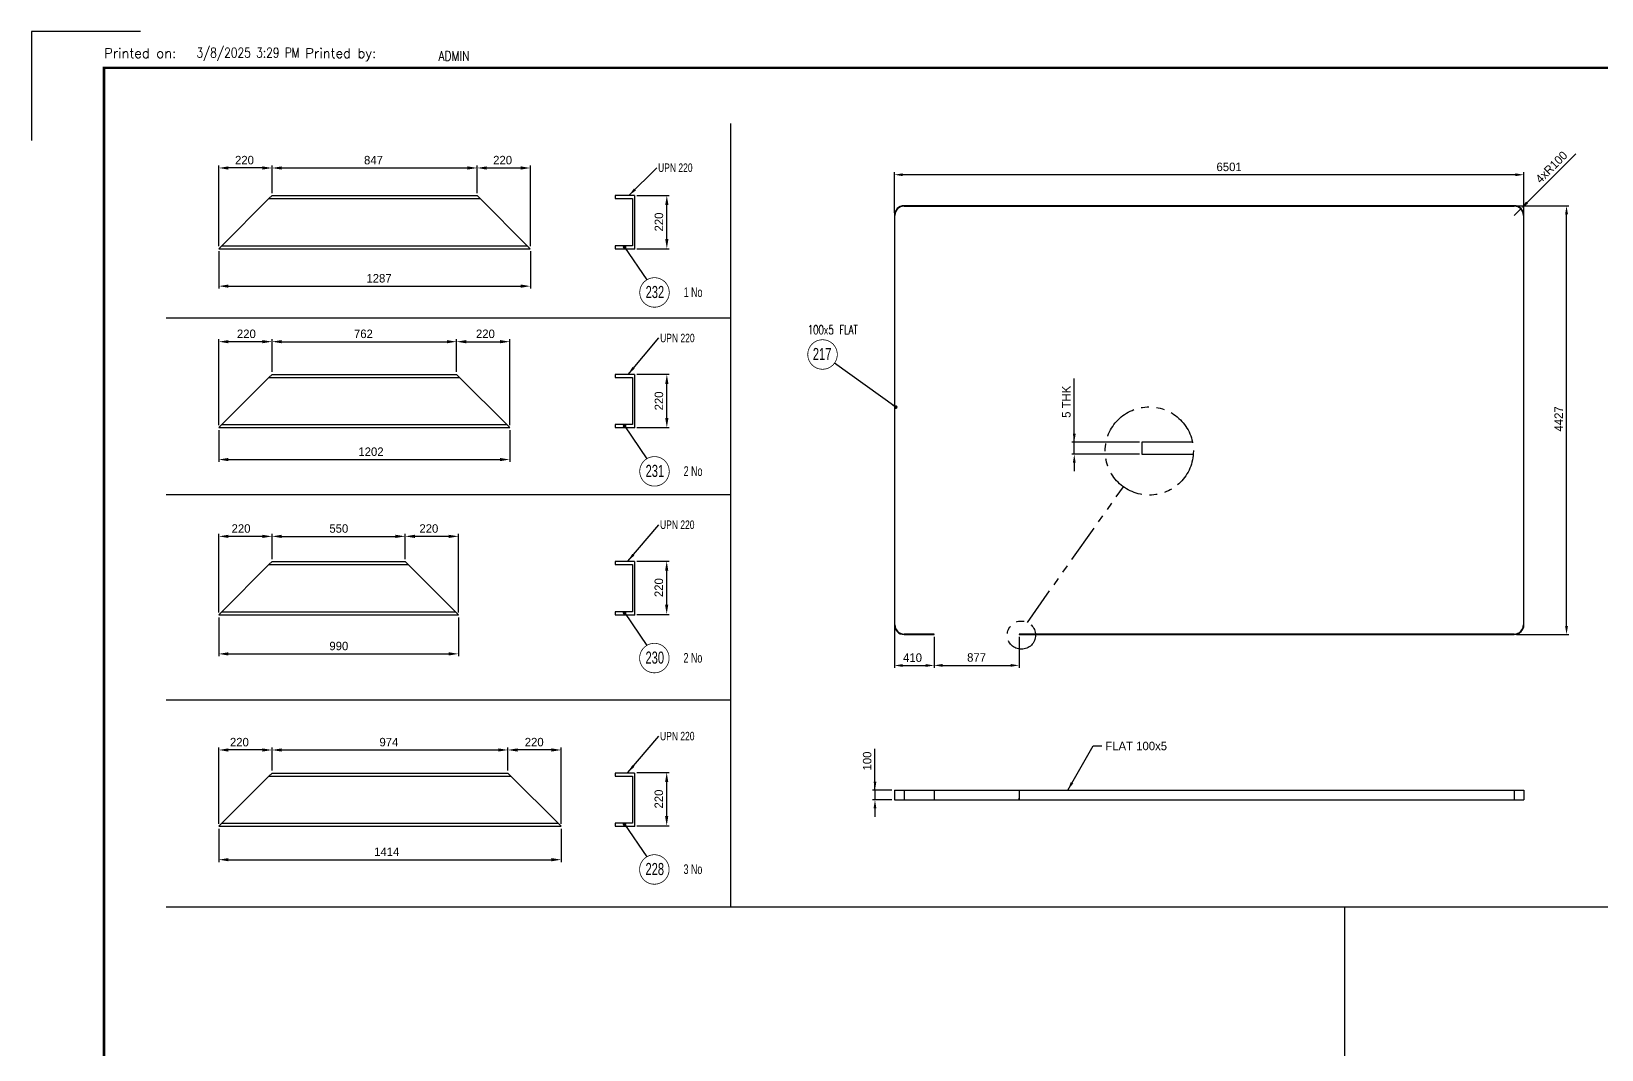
# Model space of a CAD drawing. Header units: millimetres. Extents: x 0 to 16187, y -20471 to 6290.
# Drawn here: x 14129 to 14777, y 3018 to 3438 of the extents above; entities that cross this region are included whole.
import ezdxf
from ezdxf.enums import TextEntityAlignment as Align

# ---------------------------------------------------------------- set-up
doc = ezdxf.new("R2010")
doc.units = ezdxf.units.MM
doc.header["$PDSIZE"] = -1
doc.linetypes.add('PHANTOM2', pattern=[31.75, 15.875, -3.175, 3.175, -3.175, 3.175, -3.175])
doc.layers.add('BORDER1', color=3, linetype='Continuous')
doc.layers.add('BORDER2', color=7, linetype='Continuous')
doc.styles.add('MtXpl_txt_shx', font='txt.shx', dxfattribs={"height": 0.2})
doc.styles.add('ROMANC', font='ROMANC', dxfattribs={"height": 5})
doc.styles.add('ROMANS', font='ROMANS.shx', dxfattribs={"width": 0.8})
doc.styles.add('ROMANT', font='ROMANT', dxfattribs={"height": 4})
doc.styles.add('SLDTEXTSTYLE0', font='TXT', dxfattribs={"width": 0.75})
doc.styles.add('SLDTEXTSTYLE2', font='TXT', dxfattribs={"width": 0.686449})
doc.dimstyles.new('AM_ISO', dxfattribs={"dimtxt": 3.5, "dimasz": 3.5, "dimexe": 1, "dimexo": 1, "dimgap": 1.5, "dimtad": 1, "dimdsep": 46, "dimtxsty": 'Standard', "dimcen": 0, "dimclrd": 1, "dimclre": 1, "dimclrt": 1, "dimadec": 0, "dimazin": 2, "dimtp": 0.1, "dimtm": 0.1, "dimtfac": 0.71, "dimtdec": 3, "dimtmove": 0, "dimatfit": 3, "dimfxl": 1, "dimlwd": -1, "dimlwe": -1, "dimarcsym": 1})
doc.dimstyles.new('AM_ISO$7', dxfattribs={"dimtxt": 3.5, "dimasz": 3.5, "dimexe": 1, "dimexo": 1, "dimgap": 1.5, "dimtad": 1, "dimtoh": 1, "dimdsep": 46, "dimtxsty": 'Standard', "dimcen": 0, "dimclrd": 1, "dimclre": 1, "dimclrt": 1, "dimadec": 0, "dimazin": 2, "dimtp": 0.1, "dimtm": 0.1, "dimtfac": 0.71, "dimtdec": 3, "dimtmove": 0, "dimatfit": 3, "dimfxl": 1, "dimlwd": -1, "dimlwe": -1, "dimarcsym": 1})

# ---------------------------------------------------------------- blocks, each defined once
blk = doc.blocks.new('*D3579')
at = {"color": 1, "linetype": 'ByBlock'}
for p, q in [((14206.18, 3347.39), (14206.18, 3331.93)), ((14334.88, 3347.39), (14334.88, 3331.93)), ((14210.18, 3332.93), (14330.88, 3332.93))]:
    blk.add_line(p, q, dxfattribs=at)
at = {"color": 1}
for points in [[(14210.18, 3333.6), (14210.18, 3332.26), (14206.18, 3332.93)], [(14330.88, 3332.26), (14330.88, 3333.6), (14334.88, 3332.93)]]:
    blk.add_solid(points, dxfattribs=at)
at = {"layer": 'Defpoints', "color": 0}
for p in [(14206.18, 3348.39), (14334.88, 3348.39), (14334.88, 3332.93)]:
    blk.add_point(p, dxfattribs=at)
at = {"color": 1, "insert": (14272.38, 3337.93), "char_height": 3.5, "attachment_point": 2}
blk.add_mtext('1287', dxfattribs=at)
blk = doc.blocks.new('*D3580')
at = {"color": 1, "linetype": 'ByBlock'}
for p, q in [((14228.18, 3377.73), (14228.18, 3382.73)), ((14232.18, 3381.73), (14308.88, 3381.73)), ((14312.88, 3377.73), (14312.88, 3382.73))]:
    blk.add_line(p, q, dxfattribs=at)
at = {"color": 1}
for points in [[(14232.18, 3382.4), (14232.18, 3381.06), (14228.18, 3381.73)], [(14308.88, 3381.06), (14308.88, 3382.4), (14312.88, 3381.73)]]:
    blk.add_solid(points, dxfattribs=at)
at = {"layer": 'Defpoints', "color": 0}
for p in [(14312.88, 3381.73), (14228.18, 3376.73), (14312.88, 3376.73)]:
    blk.add_point(p, dxfattribs=at)
at = {"color": 1, "insert": (14270.09, 3386.73), "char_height": 3.5, "attachment_point": 2}
blk.add_mtext('847', dxfattribs=at)
blk = doc.blocks.new('*D3581')
at = {"color": 1, "linetype": 'ByBlock'}
for p, q in [((14206.18, 3349.39), (14206.18, 3382.73)), ((14224.18, 3381.73), (14210.18, 3381.73)), ((14228.18, 3371.39), (14228.18, 3382.73))]:
    blk.add_line(p, q, dxfattribs=at)
at = {"color": 1}
for points in [[(14210.18, 3382.4), (14210.18, 3381.06), (14206.18, 3381.73)], [(14224.18, 3381.06), (14224.18, 3382.4), (14228.18, 3381.73)]]:
    blk.add_solid(points, dxfattribs=at)
at = {"layer": 'Defpoints', "color": 0}
for p in [(14206.18, 3381.73), (14228.18, 3370.39), (14206.18, 3348.39)]:
    blk.add_point(p, dxfattribs=at)
at = {"color": 1, "insert": (14216.81, 3386.73), "char_height": 3.5, "attachment_point": 2}
blk.add_mtext('220', dxfattribs=at)
blk = doc.blocks.new('*D3582')
at = {"color": 1, "linetype": 'ByBlock'}
for p, q in [((14312.88, 3371.39), (14312.88, 3382.73)), ((14316.88, 3381.73), (14330.88, 3381.73)), ((14334.88, 3349.39), (14334.88, 3382.73))]:
    blk.add_line(p, q, dxfattribs=at)
at = {"color": 1}
for points in [[(14316.88, 3382.4), (14316.88, 3381.06), (14312.88, 3381.73)], [(14330.88, 3381.06), (14330.88, 3382.4), (14334.88, 3381.73)]]:
    blk.add_solid(points, dxfattribs=at)
at = {"layer": 'Defpoints', "color": 0}
for p in [(14334.88, 3381.73), (14312.88, 3370.39), (14334.88, 3348.39)]:
    blk.add_point(p, dxfattribs=at)
at = {"color": 1, "insert": (14323.42, 3386.73), "char_height": 3.5, "attachment_point": 2}
blk.add_mtext('220', dxfattribs=at)
blk = doc.blocks.new('SW_NOTE_0')
at = {"color": 0, "linetype": 'Continuous', "lineweight": 0, "insert": (0.53, 1.76), "char_height": 3.5, "attachment_point": 1, "style": 'SLDTEXTSTYLE0'}
blk.add_mtext('UPN 220', dxfattribs=at)
blk = doc.blocks.new('*D3583')
at = {"color": 1, "linetype": 'ByBlock'}
for p, q in [((14378.92, 3370.39), (14392.25, 3370.39)), ((14391.25, 3352.39), (14391.25, 3366.39)), ((14378.92, 3348.39), (14392.25, 3348.39))]:
    blk.add_line(p, q, dxfattribs=at)
at = {"color": 1}
for points in [[(14391.92, 3366.39), (14390.58, 3366.39), (14391.25, 3370.39)], [(14390.58, 3352.39), (14391.92, 3352.39), (14391.25, 3348.39)]]:
    blk.add_solid(points, dxfattribs=at)
at = {"layer": 'Defpoints', "color": 0}
for p in [(14377.92, 3370.39), (14391.25, 3370.39), (14377.92, 3348.39)]:
    blk.add_point(p, dxfattribs=at)
at = {"color": 1, "insert": (14388, 3359.41), "char_height": 3.5, "attachment_point": 5, "rotation": 90}
blk.add_mtext('220', dxfattribs=at)
blk = doc.blocks.new('*D3584')
at = {"color": 1, "linetype": 'ByBlock'}
for p, q in [((14206.18, 3273.51), (14206.18, 3260.31)), ((14326.39, 3273.51), (14326.39, 3260.31)), ((14210.18, 3261.31), (14322.39, 3261.31))]:
    blk.add_line(p, q, dxfattribs=at)
at = {"color": 1}
for points in [[(14210.18, 3261.98), (14210.18, 3260.65), (14206.18, 3261.31)], [(14322.39, 3260.65), (14322.39, 3261.98), (14326.39, 3261.31)]]:
    blk.add_solid(points, dxfattribs=at)
at = {"layer": 'Defpoints', "color": 0}
for p in [(14206.18, 3274.51), (14326.39, 3274.51), (14326.39, 3261.31)]:
    blk.add_point(p, dxfattribs=at)
at = {"color": 1, "insert": (14269.06, 3266.31), "char_height": 3.5, "attachment_point": 2}
blk.add_mtext('1202', dxfattribs=at)
blk = doc.blocks.new('*D3585')
at = {"color": 1, "linetype": 'ByBlock'}
for p, q in [((14228.18, 3297.51), (14228.18, 3310.99)), ((14232.18, 3309.99), (14300.39, 3309.99)), ((14304.39, 3297.51), (14304.39, 3310.99))]:
    blk.add_line(p, q, dxfattribs=at)
at = {"color": 1}
for points in [[(14232.18, 3310.66), (14232.18, 3309.33), (14228.18, 3309.99)], [(14300.39, 3309.33), (14300.39, 3310.66), (14304.39, 3309.99)]]:
    blk.add_solid(points, dxfattribs=at)
at = {"layer": 'Defpoints', "color": 0}
for p in [(14304.39, 3309.99), (14228.18, 3296.51), (14304.39, 3296.51)]:
    blk.add_point(p, dxfattribs=at)
at = {"color": 1, "insert": (14265.93, 3314.99), "char_height": 3.5, "attachment_point": 2}
blk.add_mtext('762', dxfattribs=at)
blk = doc.blocks.new('*D3586')
at = {"color": 1, "linetype": 'ByBlock'}
for p, q in [((14304.39, 3297.51), (14304.39, 3310.99)), ((14308.39, 3309.99), (14322.39, 3309.99)), ((14326.39, 3275.51), (14326.39, 3310.99))]:
    blk.add_line(p, q, dxfattribs=at)
at = {"color": 1}
for points in [[(14308.39, 3310.66), (14308.39, 3309.33), (14304.39, 3309.99)], [(14322.39, 3309.33), (14322.39, 3310.66), (14326.39, 3309.99)]]:
    blk.add_solid(points, dxfattribs=at)
at = {"layer": 'Defpoints', "color": 0}
for p in [(14326.39, 3309.99), (14304.39, 3296.51), (14326.39, 3274.51)]:
    blk.add_point(p, dxfattribs=at)
at = {"color": 1, "insert": (14316.32, 3314.99), "char_height": 3.5, "attachment_point": 2}
blk.add_mtext('220', dxfattribs=at)
blk = doc.blocks.new('*D3587')
at = {"color": 1, "linetype": 'ByBlock'}
for p, q in [((14206.18, 3275.51), (14206.18, 3310.99)), ((14224.18, 3309.99), (14210.18, 3309.99)), ((14228.18, 3297.51), (14228.18, 3310.99))]:
    blk.add_line(p, q, dxfattribs=at)
at = {"color": 1}
for points in [[(14210.18, 3310.66), (14210.18, 3309.33), (14206.18, 3309.99)], [(14224.18, 3309.33), (14224.18, 3310.66), (14228.18, 3309.99)]]:
    blk.add_solid(points, dxfattribs=at)
at = {"layer": 'Defpoints', "color": 0}
for p in [(14206.18, 3309.99), (14228.18, 3296.51), (14206.18, 3274.51)]:
    blk.add_point(p, dxfattribs=at)
at = {"color": 1, "insert": (14217.59, 3314.99), "char_height": 3.5, "attachment_point": 2}
blk.add_mtext('220', dxfattribs=at)
blk = doc.blocks.new('*D3588')
at = {"color": 1, "linetype": 'ByBlock'}
for p, q in [((14378.92, 3296.51), (14392.25, 3296.51)), ((14391.25, 3278.51), (14391.25, 3292.51)), ((14378.92, 3274.51), (14392.25, 3274.51))]:
    blk.add_line(p, q, dxfattribs=at)
at = {"color": 1}
for points in [[(14391.92, 3292.51), (14390.58, 3292.51), (14391.25, 3296.51)], [(14390.58, 3278.51), (14391.92, 3278.51), (14391.25, 3274.51)]]:
    blk.add_solid(points, dxfattribs=at)
at = {"layer": 'Defpoints', "color": 0}
for p in [(14377.92, 3296.51), (14391.25, 3296.51), (14377.92, 3274.51)]:
    blk.add_point(p, dxfattribs=at)
at = {"color": 1, "insert": (14388, 3285.53), "char_height": 3.5, "attachment_point": 5, "rotation": 90}
blk.add_mtext('220', dxfattribs=at)
blk = doc.blocks.new('*D3589')
at = {"color": 1, "linetype": 'ByBlock'}
for p, q in [((14206.18, 3196.15), (14206.18, 3180.06)), ((14305.18, 3196.15), (14305.18, 3180.06)), ((14210.18, 3181.06), (14301.18, 3181.06))]:
    blk.add_line(p, q, dxfattribs=at)
at = {"color": 1}
for points in [[(14210.18, 3181.73), (14210.18, 3180.39), (14206.18, 3181.06)], [(14301.18, 3180.39), (14301.18, 3181.73), (14305.18, 3181.06)]]:
    blk.add_solid(points, dxfattribs=at)
at = {"layer": 'Defpoints', "color": 0}
for p in [(14206.18, 3197.15), (14305.18, 3197.15), (14305.18, 3181.06)]:
    blk.add_point(p, dxfattribs=at)
at = {"color": 1, "insert": (14255.78, 3186.06), "char_height": 3.5, "attachment_point": 2}
blk.add_mtext('990', dxfattribs=at)
blk = doc.blocks.new('*D3590')
at = {"color": 1, "linetype": 'ByBlock'}
for p, q in [((14228.18, 3220.15), (14228.18, 3230.59)), ((14283.18, 3220.15), (14283.18, 3230.59)), ((14232.18, 3229.59), (14279.18, 3229.59))]:
    blk.add_line(p, q, dxfattribs=at)
at = {"color": 1}
for points in [[(14232.18, 3230.25), (14232.18, 3228.92), (14228.18, 3229.59)], [(14279.18, 3228.92), (14279.18, 3230.25), (14283.18, 3229.59)]]:
    blk.add_solid(points, dxfattribs=at)
at = {"layer": 'Defpoints', "color": 0}
for p in [(14283.18, 3229.59), (14228.18, 3219.15), (14283.18, 3219.15)]:
    blk.add_point(p, dxfattribs=at)
at = {"color": 1, "insert": (14255.78, 3234.59), "char_height": 3.5, "attachment_point": 2}
blk.add_mtext('550', dxfattribs=at)
blk = doc.blocks.new('*D3591')
at = {"color": 1, "linetype": 'ByBlock'}
for p, q in [((14283.18, 3220.15), (14283.18, 3230.59)), ((14305.18, 3198.15), (14305.18, 3230.59)), ((14301.18, 3229.59), (14287.18, 3229.59))]:
    blk.add_line(p, q, dxfattribs=at)
at = {"color": 1}
for points in [[(14287.18, 3230.25), (14287.18, 3228.92), (14283.18, 3229.59)], [(14301.18, 3228.92), (14301.18, 3230.25), (14305.18, 3229.59)]]:
    blk.add_solid(points, dxfattribs=at)
at = {"layer": 'Defpoints', "color": 0}
for p in [(14283.18, 3229.59), (14283.18, 3219.15), (14305.18, 3197.15)]:
    blk.add_point(p, dxfattribs=at)
at = {"color": 1, "insert": (14292.96, 3234.59), "char_height": 3.5, "attachment_point": 2}
blk.add_mtext('220', dxfattribs=at)
blk = doc.blocks.new('*D3592')
at = {"color": 1, "linetype": 'ByBlock'}
for p, q in [((14206.18, 3198.15), (14206.18, 3230.59)), ((14228.18, 3220.15), (14228.18, 3230.59)), ((14224.18, 3229.59), (14210.18, 3229.59))]:
    blk.add_line(p, q, dxfattribs=at)
at = {"color": 1}
for points in [[(14210.18, 3230.25), (14210.18, 3228.92), (14206.18, 3229.59)], [(14224.18, 3228.92), (14224.18, 3230.25), (14228.18, 3229.59)]]:
    blk.add_solid(points, dxfattribs=at)
at = {"layer": 'Defpoints', "color": 0}
for p in [(14206.18, 3229.59), (14228.18, 3219.15), (14206.18, 3197.15)]:
    blk.add_point(p, dxfattribs=at)
at = {"color": 1, "insert": (14215.39, 3234.59), "char_height": 3.5, "attachment_point": 2}
blk.add_mtext('220', dxfattribs=at)
blk = doc.blocks.new('*D3593')
at = {"color": 1, "linetype": 'ByBlock'}
for p, q in [((14378.87, 3219.39), (14392.2, 3219.39)), ((14391.2, 3201.39), (14391.2, 3215.39)), ((14378.87, 3197.39), (14392.2, 3197.39))]:
    blk.add_line(p, q, dxfattribs=at)
at = {"color": 1}
for points in [[(14391.86, 3215.39), (14390.53, 3215.39), (14391.2, 3219.39)], [(14390.53, 3201.39), (14391.86, 3201.39), (14391.2, 3197.39)]]:
    blk.add_solid(points, dxfattribs=at)
at = {"layer": 'Defpoints', "color": 0}
for p in [(14377.87, 3219.39), (14391.2, 3219.39), (14377.87, 3197.39)]:
    blk.add_point(p, dxfattribs=at)
at = {"color": 1, "insert": (14387.95, 3208.42), "char_height": 3.5, "attachment_point": 5, "rotation": 90}
blk.add_mtext('220', dxfattribs=at)
blk = doc.blocks.new('*D3594')
at = {"color": 1, "linetype": 'ByBlock'}
for p, q in [((14206.18, 3108.85), (14206.18, 3095.06)), ((14347.6, 3108.85), (14347.6, 3095.06)), ((14210.18, 3096.06), (14343.6, 3096.06))]:
    blk.add_line(p, q, dxfattribs=at)
at = {"color": 1}
for points in [[(14210.18, 3096.72), (14210.18, 3095.39), (14206.18, 3096.06)], [(14343.6, 3095.39), (14343.6, 3096.72), (14347.6, 3096.06)]]:
    blk.add_solid(points, dxfattribs=at)
at = {"layer": 'Defpoints', "color": 0}
for p in [(14206.18, 3109.85), (14347.6, 3109.85), (14347.6, 3096.06)]:
    blk.add_point(p, dxfattribs=at)
at = {"color": 1, "insert": (14275.56, 3101.06), "char_height": 3.5, "attachment_point": 2}
blk.add_mtext('1414', dxfattribs=at)
blk = doc.blocks.new('*D3595')
at = {"color": 1, "linetype": 'ByBlock'}
for p, q in [((14228.18, 3132.85), (14228.18, 3142.37)), ((14232.18, 3141.37), (14321.6, 3141.37)), ((14325.6, 3132.85), (14325.6, 3142.37))]:
    blk.add_line(p, q, dxfattribs=at)
at = {"color": 1}
for points in [[(14232.18, 3142.03), (14232.18, 3140.7), (14228.18, 3141.37)], [(14321.6, 3140.7), (14321.6, 3142.03), (14325.6, 3141.37)]]:
    blk.add_solid(points, dxfattribs=at)
at = {"layer": 'Defpoints', "color": 0}
for p in [(14325.6, 3141.37), (14228.18, 3131.85), (14325.6, 3131.85)]:
    blk.add_point(p, dxfattribs=at)
at = {"color": 1, "insert": (14276.46, 3146.37), "char_height": 3.5, "attachment_point": 2}
blk.add_mtext('974', dxfattribs=at)
blk = doc.blocks.new('*D3596')
at = {"color": 1, "linetype": 'ByBlock'}
for p, q in [((14206.18, 3110.85), (14206.18, 3142.37)), ((14224.18, 3141.37), (14210.18, 3141.37)), ((14228.18, 3132.85), (14228.18, 3142.37))]:
    blk.add_line(p, q, dxfattribs=at)
at = {"color": 1}
for points in [[(14210.18, 3142.03), (14210.18, 3140.7), (14206.18, 3141.37)], [(14224.18, 3140.7), (14224.18, 3142.03), (14228.18, 3141.37)]]:
    blk.add_solid(points, dxfattribs=at)
at = {"layer": 'Defpoints', "color": 0}
for p in [(14206.18, 3141.37), (14228.18, 3131.85), (14206.18, 3109.85)]:
    blk.add_point(p, dxfattribs=at)
at = {"color": 1, "insert": (14214.71, 3146.37), "char_height": 3.5, "attachment_point": 2}
blk.add_mtext('220', dxfattribs=at)
blk = doc.blocks.new('*D3597')
at = {"color": 1, "linetype": 'ByBlock'}
for p, q in [((14325.6, 3132.85), (14325.6, 3142.37)), ((14343.6, 3141.37), (14329.6, 3141.37)), ((14347.6, 3110.85), (14347.6, 3142.37))]:
    blk.add_line(p, q, dxfattribs=at)
at = {"color": 1}
for points in [[(14329.6, 3142.03), (14329.6, 3140.7), (14325.6, 3141.37)], [(14343.6, 3140.7), (14343.6, 3142.03), (14347.6, 3141.37)]]:
    blk.add_solid(points, dxfattribs=at)
at = {"layer": 'Defpoints', "color": 0}
for p in [(14325.6, 3141.37), (14325.6, 3131.85), (14347.6, 3109.85)]:
    blk.add_point(p, dxfattribs=at)
at = {"color": 1, "insert": (14336.47, 3146.37), "char_height": 3.5, "attachment_point": 2}
blk.add_mtext('220', dxfattribs=at)
blk = doc.blocks.new('*D3598')
at = {"color": 1, "linetype": 'ByBlock'}
for p, q in [((14378.87, 3132.09), (14392.2, 3132.09)), ((14391.2, 3114.09), (14391.2, 3128.09)), ((14378.87, 3110.09), (14392.2, 3110.09))]:
    blk.add_line(p, q, dxfattribs=at)
at = {"color": 1}
for points in [[(14391.86, 3128.09), (14390.53, 3128.09), (14391.2, 3132.09)], [(14390.53, 3114.09), (14391.86, 3114.09), (14391.2, 3110.09)]]:
    blk.add_solid(points, dxfattribs=at)
at = {"layer": 'Defpoints', "color": 0}
for p in [(14377.87, 3132.09), (14391.2, 3132.09), (14377.87, 3110.09)]:
    blk.add_point(p, dxfattribs=at)
at = {"color": 1, "insert": (14387.95, 3121.11), "char_height": 3.5, "attachment_point": 5, "rotation": 90}
blk.add_mtext('220', dxfattribs=at)
blk = doc.blocks.new('*U609')
at = {"layer": 'BORDER1', "color": 154, "true_color": 0x1859a9, "const_width": 1}
blk.add_lwpolyline([(1.81, 811), (1144, 811), (1144, 0), (0, 0), (0, 811)], close=True, dxfattribs=at)
at = {"layer": 'BORDER2'}
blk.add_lwpolyline([(15, 826), (-30, 826), (-30, 781)], dxfattribs=at)
at = {"layer": 'BORDER2', "style": 'ROMANS'}
blk.add_text('Printed on:                 Printed by:', height=4, dxfattribs=at).set_placement((0, 815))
at = {"layer": 'BORDER2', "char_height": 4, "attachment_point": 7, "style": 'ROMANS'}
for s, insert in [('3/8/2025 3:29 PM', (38.14, 813.89)), ('ADMIN', (138.14, 813.89))]:
    blk.add_mtext(s, dxfattribs=dict(at, insert=insert))
at = {"layer": 'BORDER2', "flags": 8}
for tag, height, style, p in [('REV-A', 3.24, 'ROMANS', (986.93, 140.25)), ('RE-A', 8.06, 'ROMANT', (1084.63, 7.17))]:
    blk.add_attdef(tag, text='', height=height, dxfattribs=dict(at, style=style)).set_placement(p, align=Align.CENTER)
at = {"layer": 'BORDER2', "style": 'ROMANS', "width": 3.830216}
blk.add_attdef('DATE-A', text='', height=3.24, dxfattribs=at).set_placement((995.51, 140.25), (1008.51, 140.25), align=Align.FIT)
at = {"layer": 'BORDER2'}
for tag, height, style, p in [('DRN-A', 3.24, 'ROMANS', (1018.38, 140.25)), ('CHD-A', 3.24, 'ROMANS', (1032.35, 140.25)), ('APD-A', 3.24, 'ROMANS', (1046.64, 140.25)), ('CONS_CONT_VEND', 4.2, 'ROMANC', (1061.39, 72.83))]:
    blk.add_attdef(tag, text='', height=height, dxfattribs=dict(at, style=style)).set_placement(p, align=Align.CENTER)
at = {"layer": 'BORDER2', "style": 'ROMANS', "width": 0.8}
for tag, p, height in [('1:X', (997.23, 122.55), 3.5), ('LOC', (1042.74, 122.55), 3.5), ('PROJ_NO', (1118.64, 122.55), 3.5), ('CONS_DRG_NO', (1011, 63), 3)]:
    blk.add_attdef(tag, p, '', height=height, dxfattribs=at)
at = {"layer": 'BORDER2', "lineweight": 30, "width": 0.8, "flags": 104}
blk.add_attdef('COMMENTS-A', text='', height=2.2, dxfattribs=at).set_placement((1055.21, 142.07), align=Align.MIDDLE_LEFT)
at = {"layer": 'BORDER2', "style": 'ROMANS', "width": 0.8}
for tag, p in [('PROJECT_TITLE_1', (1061.07, 55.35)), ('PROJECT_TITLE_2', (1061.07, 49.3))]:
    blk.add_attdef(tag, text='', height=3.5, dxfattribs=at).set_placement(p, align=Align.MIDDLE)
at = {"layer": 'BORDER2', "style": 'ROMANT', "width": 0.8}
for tag, p in [('DRG_TITLE_1', (1061.07, 36.31)), ('DRG_TITLE_2', (1061.07, 28.31)), ('DRG_TITLE_3', (1061.07, 20.31))]:
    blk.add_attdef(tag, text='', height=5, dxfattribs=at).set_placement(p, align=Align.CENTER)
at = {"layer": 'BORDER2', "style": 'ROMANT'}
for tag, p in [('AR', (995, 7.17)), ('PA', (1011.74, 7.17)), ('DC', (1028.45, 7.17)), ('TS', (1120.84, 7.17))]:
    blk.add_attdef(tag, p, '', height=8.06, dxfattribs=at)
for tag, p in [('SRNO', (1074.7, 7.17)), ('SH', (1115.8, 7.18))]:
    blk.add_attdef(tag, text='', height=8.06, dxfattribs=at).set_placement(p, align=Align.RIGHT)
at = {"layer": 'BORDER2', "style": 'ROMANS', "flags": 2}
blk.add_attdef('TB_VERSION', text='', height=2, dxfattribs=at).set_placement((1, -1), align=Align.TOP_LEFT)
blk = doc.blocks.new('*D4367')
at = {"color": 1, "linetype": 'ByBlock'}
for p, q in [((14477.23, 3124.81), (14477.23, 3141.81)), ((14477.23, 3128.31), (14477.23, 3131.81)), ((14484.23, 3124.81), (14476.23, 3124.81)), ((14484.23, 3120.81), (14476.23, 3120.81)), ((14477.23, 3124.81), (14477.23, 3120.81)), ((14477.23, 3117.31), (14477.23, 3113.81))]:
    blk.add_line(p, q, dxfattribs=at)
at = {"color": 1}
for points in [[(14476.65, 3128.31), (14477.81, 3128.31), (14477.23, 3124.81)], [(14477.81, 3117.31), (14476.65, 3117.31), (14477.23, 3120.81)]]:
    blk.add_solid(points, dxfattribs=at)
at = {"layer": 'Defpoints', "color": 0}
for p in [(14477.23, 3120.81), (14485.23, 3124.81), (14485.23, 3120.81)]:
    blk.add_point(p, dxfattribs=at)
at = {"color": 1, "insert": (14472.23, 3136.81), "char_height": 3.5, "attachment_point": 2, "rotation": 90}
blk.add_mtext('100', dxfattribs=at)
blk = doc.blocks.new('*D4368')
at = {"color": 1, "linetype": 'ByBlock'}
for p, q in [((14742.26, 3366.14), (14763.86, 3366.14)), ((14762.86, 3192.57), (14762.86, 3362.64)), ((14742.26, 3189.07), (14763.86, 3189.07))]:
    blk.add_line(p, q, dxfattribs=at)
at = {"color": 1}
for points in [[(14763.45, 3362.64), (14762.28, 3362.64), (14762.86, 3366.14)], [(14762.28, 3192.57), (14763.45, 3192.57), (14762.86, 3189.07)]]:
    blk.add_solid(points, dxfattribs=at)
at = {"layer": 'Defpoints', "color": 0}
for p in [(14741.26, 3366.14), (14762.86, 3366.14), (14741.26, 3189.07)]:
    blk.add_point(p, dxfattribs=at)
at = {"color": 1, "insert": (14757.86, 3278.11), "char_height": 3.5, "attachment_point": 2, "rotation": 90}
blk.add_mtext('4427', dxfattribs=at)
blk = doc.blocks.new('*D4370')
at = {"color": 1, "linetype": 'ByBlock'}
for p, q in [((14746.57, 3367.44), (14766.65, 3387.53)), ((14741.26, 3362.14), (14744.09, 3364.97))]:
    blk.add_line(p, q, dxfattribs=at)
at = {"color": 1}
blk.add_solid([(14746.15, 3367.86), (14746.98, 3367.03), (14744.09, 3364.97)], dxfattribs=at)
at = {"layer": 'Defpoints', "color": 0}
for p in [(14741.26, 3362.14), (14744.09, 3364.97)]:
    blk.add_point(p, dxfattribs=at)
at = {"color": 1, "insert": (14749.68, 3377.63), "char_height": 3.5, "attachment_point": 1, "rotation": 45}
blk.add_mtext('4xR100', dxfattribs=at)
blk = doc.blocks.new('*D4371')
at = {"color": 1, "linetype": 'ByBlock'}
for p, q in [((14485.23, 3192.07), (14485.23, 3175.27)), ((14501.64, 3188.07), (14501.64, 3175.27)), ((14488.73, 3176.27), (14498.14, 3176.27))]:
    blk.add_line(p, q, dxfattribs=at)
at = {"color": 1}
for points in [[(14488.73, 3176.85), (14488.73, 3175.68), (14485.23, 3176.27)], [(14498.14, 3175.68), (14498.14, 3176.85), (14501.64, 3176.27)]]:
    blk.add_solid(points, dxfattribs=at)
at = {"layer": 'Defpoints', "color": 0}
for p in [(14485.23, 3193.07), (14501.64, 3189.07), (14501.64, 3176.27)]:
    blk.add_point(p, dxfattribs=at)
at = {"color": 1, "insert": (14492.74, 3181.27), "char_height": 3.5, "attachment_point": 2}
blk.add_mtext('410', dxfattribs=at)
blk = doc.blocks.new('*D4372')
at = {"color": 1, "linetype": 'ByBlock'}
for p, q in [((14485.23, 3363.14), (14485.23, 3379.94)), ((14741.76, 3378.94), (14488.73, 3378.94)), ((14745.26, 3363.14), (14745.26, 3379.94))]:
    blk.add_line(p, q, dxfattribs=at)
at = {"color": 1}
for points in [[(14488.73, 3379.52), (14488.73, 3378.36), (14485.23, 3378.94)], [(14741.76, 3378.36), (14741.76, 3379.52), (14745.26, 3378.94)]]:
    blk.add_solid(points, dxfattribs=at)
at = {"layer": 'Defpoints', "color": 0}
for p in [(14485.23, 3378.94), (14485.23, 3362.14), (14745.26, 3362.14)]:
    blk.add_point(p, dxfattribs=at)
at = {"color": 1, "insert": (14623.49, 3383.94), "char_height": 3.5, "attachment_point": 2}
blk.add_mtext('6501', dxfattribs=at)
blk = doc.blocks.new('*D4431')
at = {"color": 1, "linetype": 'ByBlock'}
for p, q in [((14501.64, 3188.07), (14501.64, 3175.3)), ((14536.73, 3188.07), (14536.73, 3175.3)), ((14505.14, 3176.3), (14533.23, 3176.3))]:
    blk.add_line(p, q, dxfattribs=at)
at = {"color": 1}
for points in [[(14505.14, 3176.89), (14505.14, 3175.72), (14501.64, 3176.3)], [(14533.23, 3175.72), (14533.23, 3176.89), (14536.73, 3176.3)]]:
    blk.add_solid(points, dxfattribs=at)
at = {"layer": 'Defpoints', "color": 0}
for p in [(14501.64, 3189.07), (14536.73, 3189.07), (14536.73, 3176.3)]:
    blk.add_point(p, dxfattribs=at)
at = {"color": 1, "insert": (14519.19, 3179.55), "char_height": 3.5, "attachment_point": 5}
blk.add_mtext('877', dxfattribs=at)
blk = doc.blocks.new('*D4435')
at = {"color": 1, "linetype": 'ByBlock'}
for p, q in [((14559.54, 3268.49), (14559.54, 3294.82)), ((14559.54, 3271.99), (14559.54, 3275.49)), ((14586.48, 3268.49), (14558.54, 3268.49)), ((14586.48, 3263.49), (14558.54, 3263.49)), ((14559.54, 3263.49), (14559.54, 3268.49)), ((14559.54, 3259.99), (14559.54, 3256.49))]:
    blk.add_line(p, q, dxfattribs=at)
at = {"color": 1}
for points in [[(14558.96, 3271.99), (14560.13, 3271.99), (14559.54, 3268.49)], [(14560.13, 3259.99), (14558.96, 3259.99), (14559.54, 3263.49)]]:
    blk.add_solid(points, dxfattribs=at)
at = {"layer": 'Defpoints', "color": 0}
for p in [(14559.54, 3268.49), (14587.48, 3268.49), (14587.48, 3263.49)]:
    blk.add_point(p, dxfattribs=at)
at = {"color": 1, "insert": (14556.29, 3285.16), "char_height": 3.5, "attachment_point": 5, "rotation": 90}
blk.add_mtext('5 THK', dxfattribs=at)

msp = doc.modelspace()

# ---------------------------------------------------------------- linework, layer by layer
for p, q in [((14417.48803, 3400.08687), (14417.48803, 3076.58698)), ((14184.42043, 3319.84802), (14417.48803, 3319.84802)), ((14184.42043, 3246.92771), (14417.48803, 3246.92771)), ((14184.42043, 3162.07499), (14417.48803, 3162.07499)), ((14184.42043, 3076.58698), (14417.48803, 3076.58698)), ((14417.48803, 3076.58698), (14804.43905, 3076.58698)), ((14671.18462, 3076.58698), (14671.18462, 2612.13313))]:
    msp.add_line(p, q)
at = {"color": 7, "linetype": 'Continuous', "lineweight": 25}
for p, q in [((14207.43203, 3349.63894), (14226.93203, 3369.13894)), ((14226.93203, 3369.13894), (14228.18203, 3370.38894)), ((14226.93203, 3369.13894), (14314.12546, 3369.13894)), ((14228.18203, 3370.38894), (14312.87546, 3370.38894)), ((14312.87546, 3370.38894), (14314.12546, 3369.13894)), ((14314.12546, 3369.13894), (14333.62546, 3349.63894)), ((14369.92111, 3370.38894), (14369.92111, 3369.13894)), ((14377.92111, 3370.38894), (14369.92111, 3370.38894)), ((14369.92111, 3369.13894), (14377.02111, 3369.13894)), ((14377.02111, 3369.13894), (14377.02111, 3349.63894)), ((14377.92111, 3370.38894), (14377.92111, 3348.38894)), ((14741.26282, 3366.1394), (14489.23082, 3366.1394)), ((14485.23082, 3362.1394), (14485.23082, 3193.0674)), ((14485.43082, 3193.0674), (14485.43082, 3362.1394)), ((14489.23082, 3365.9394), (14741.26282, 3365.9394)), ((14745.06282, 3362.1394), (14745.06282, 3193.0674)), ((14745.26282, 3193.0674), (14745.26282, 3362.1394)), ((14206.18203, 3348.38894), (14207.43203, 3349.63894)), ((14206.18203, 3348.38894), (14334.87546, 3348.38894)), ((14207.43203, 3349.63894), (14333.62546, 3349.63894)), ((14333.62546, 3349.63894), (14334.87546, 3348.38894)), ((14369.92111, 3349.63894), (14369.92111, 3348.38894)), ((14377.02111, 3349.63894), (14369.92111, 3349.63894)), ((14369.92111, 3348.38894), (14377.92111, 3348.38894)), ((14207.43203, 3275.75693), (14226.93203, 3295.25693)), ((14226.93203, 3295.25693), (14228.18203, 3296.50693)), ((14226.93203, 3295.25693), (14305.64018, 3295.25693)), ((14228.18203, 3296.50693), (14304.39018, 3296.50693)), ((14304.39018, 3296.50693), (14305.64018, 3295.25693)), ((14305.64018, 3295.25693), (14325.14018, 3275.75693)), ((14369.92111, 3296.50693), (14369.92111, 3295.25693)), ((14377.92111, 3296.50693), (14369.92111, 3296.50693)), ((14369.92111, 3295.25693), (14377.02111, 3295.25693)), ((14377.02111, 3295.25693), (14377.02111, 3275.75693)), ((14377.92111, 3296.50693), (14377.92111, 3274.50693)), ((14206.18203, 3274.50693), (14207.43203, 3275.75693)), ((14207.43203, 3275.75693), (14325.14018, 3275.75693)), ((14325.14018, 3275.75693), (14326.39018, 3274.50693)), ((14369.92111, 3275.75693), (14369.92111, 3274.50693)), ((14377.02111, 3275.75693), (14369.92111, 3275.75693)), ((14206.18203, 3274.50693), (14326.39018, 3274.50693)), ((14369.92111, 3274.50693), (14377.92111, 3274.50693)), ((14608.3696, 3268.49054), (14587.48392, 3268.49054)), ((14587.48392, 3268.49054), (14587.48392, 3263.49054)), ((14587.48392, 3263.49054), (14608.68908, 3263.49054)), ((14207.43203, 3198.40424), (14226.93203, 3217.90424)), ((14226.93203, 3217.90424), (14228.18203, 3219.15424)), ((14226.93203, 3217.90424), (14284.42697, 3217.90424)), ((14228.18203, 3219.15424), (14283.17697, 3219.15424)), ((14283.17697, 3219.15424), (14284.42697, 3217.90424)), ((14284.42697, 3217.90424), (14303.92697, 3198.40424)), ((14369.92111, 3219.15424), (14369.92111, 3217.90424)), ((14377.92111, 3219.15424), (14369.92111, 3219.15424)), ((14369.92111, 3217.90424), (14377.02111, 3217.90424)), ((14377.02111, 3217.90424), (14377.02111, 3198.40424)), ((14377.92111, 3219.15424), (14377.92111, 3197.15424)), ((14206.18203, 3197.15424), (14207.43203, 3198.40424)), ((14207.43203, 3198.40424), (14303.92697, 3198.40424)), ((14303.92697, 3198.40424), (14305.17697, 3197.15424)), ((14369.92111, 3198.40424), (14369.92111, 3197.15424)), ((14377.02111, 3198.40424), (14369.92111, 3198.40424)), ((14206.18203, 3197.15424), (14305.17697, 3197.15424)), ((14369.92111, 3197.15424), (14377.92111, 3197.15424)), ((14501.64282, 3189.2674), (14489.23082, 3189.2674)), ((14489.23082, 3189.0674), (14501.64282, 3189.0674)), ((14501.64282, 3189.0674), (14501.64282, 3189.2674)), ((14741.26282, 3189.2674), (14536.73082, 3189.2674)), ((14536.73082, 3189.2674), (14536.73082, 3189.0674)), ((14536.73082, 3189.0674), (14741.26282, 3189.0674)), ((14207.43203, 3111.10003), (14226.93203, 3130.60003)), ((14226.93203, 3130.60003), (14228.18203, 3131.85003)), ((14226.93203, 3130.60003), (14326.85338, 3130.60003)), ((14228.18203, 3131.85003), (14325.60338, 3131.85003)), ((14325.60338, 3131.85003), (14326.85338, 3130.60003)), ((14326.85338, 3130.60003), (14346.35338, 3111.10003)), ((14369.92111, 3131.85003), (14369.92111, 3130.60003)), ((14377.92111, 3131.85003), (14369.92111, 3131.85003)), ((14369.92111, 3130.60003), (14377.02111, 3130.60003)), ((14377.02111, 3130.60003), (14377.02111, 3111.10003)), ((14377.92111, 3131.85003), (14377.92111, 3109.85003)), ((14485.23082, 3124.81295), (14485.23082, 3120.81295)), ((14485.23082, 3124.81295), (14489.23082, 3124.81295)), ((14485.23082, 3120.81295), (14489.23082, 3120.81295)), ((14489.23082, 3124.81295), (14489.23082, 3120.81295)), ((14489.23082, 3124.81295), (14501.64282, 3124.81295)), ((14489.23082, 3120.81295), (14501.64282, 3120.81295)), ((14501.64282, 3124.81295), (14501.64282, 3120.81295)), ((14501.64282, 3124.81295), (14536.73082, 3124.81295)), ((14501.64282, 3120.81295), (14536.73082, 3120.81295)), ((14536.73082, 3124.81295), (14536.73082, 3120.81295)), ((14536.73082, 3124.81295), (14741.26282, 3124.81295)), ((14536.73082, 3120.81295), (14741.26282, 3120.81295)), ((14741.26282, 3124.81295), (14741.26282, 3120.81295)), ((14741.26282, 3124.81295), (14745.26282, 3124.81295)), ((14741.26282, 3120.81295), (14745.26282, 3120.81295)), ((14745.26282, 3124.81295), (14745.26282, 3120.81295)), ((14206.18203, 3109.85003), (14207.43203, 3111.10003)), ((14206.18203, 3109.85003), (14347.60338, 3109.85003)), ((14207.43203, 3111.10003), (14346.35338, 3111.10003)), ((14346.35338, 3111.10003), (14347.60338, 3109.85003)), ((14369.92111, 3111.10003), (14369.92111, 3109.85003)), ((14377.02111, 3111.10003), (14369.92111, 3111.10003)), ((14369.92111, 3109.85003), (14377.92111, 3109.85003))]:
    msp.add_line(p, q, dxfattribs=at)
at = {"color": 7, "linetype": 'Continuous'}
for p, q in [((14377.92111, 3348.38894), (14377.85544, 3348.38894)), ((14377.92111, 3348.38894), (14377.92111, 3348.52028)), ((14377.92111, 3274.50693), (14377.82777, 3274.50693)), ((14377.92111, 3274.50693), (14377.92111, 3274.69361)), ((14377.92111, 3197.15424), (14377.88383, 3197.15424)), ((14377.92111, 3197.15424), (14377.92111, 3197.22879)), ((14536.73082, 3120.81295), (14536.73082, 3121.47349)), ((14536.73082, 3120.81295), (14537.06109, 3120.81295)), ((14377.92111, 3109.85003), (14377.89921, 3109.85003)), ((14377.92111, 3109.85003), (14377.92111, 3109.89382))]:
    msp.add_line(p, q, dxfattribs=at)
at = {"color": 5, "linetype": 'PHANTOM2'}
msp.add_line((14540.15926, 3194.08617), (14579.85432, 3250.0706), dxfattribs=at)
at = {"color": 4}
for points in [[(14392.25364, 3330.32009, 0.3125, 0.3125, 1), (14380.06614, 3330.32009, 0.3125, 0.3125, 1)], [(14392.25364, 3256.43807, 0.3125, 0.3125, 1), (14380.06614, 3256.43807, 0.3125, 0.3125, 1)], [(14392.20073, 3179.32479, 0.3125, 0.3125, 1), (14380.01323, 3179.32479, 0.3125, 0.3125, 1)]]:
    msp.add_lwpolyline(points, format="xyseb", close=True, dxfattribs=at)
at = {"color": 4, "const_width": 0.3125}
for points in [[(14449.46838, 3304.70035, -1), (14461.65588, 3304.70035, -1)], [(14392.20073, 3092.02059, 1), (14380.01323, 3092.02059, 1)]]:
    msp.add_lwpolyline(points, format="xyb", close=True, dxfattribs=at)
at = {"color": 5, "linetype": 'PHANTOM2'}
for centre, radius in [((14590.52083, 3264.83987), 18.21828), ((14537.70263, 3188.79919), 5.82985)]:
    msp.add_circle(centre, radius, dxfattribs=at)
at = {"color": 7, "linetype": 'Continuous', "lineweight": 25}
for centre, radius, start, end in [((14489.23082, 3362.1394), 4, 90, 180), ((14741.26282, 3362.1394), 4, 0, 90), ((14489.23082, 3362.1394), 3.8, 90, 180), ((14741.26282, 3362.1394), 3.8, 0, 90), ((14489.23082, 3193.0674), 4, 180, 270), ((14489.23082, 3193.0674), 3.8, 180, 270), ((14741.26282, 3193.0674), 3.8, 270, 0), ((14741.26282, 3193.0674), 4, 270, 0)]:
    msp.add_arc(centre, radius, start, end, dxfattribs=at)
at = {"color": 7, "linetype": 'Continuous'}
for p in [(14377.92111, 3348.38894), (14377.92111, 3274.50693), (14377.92111, 3197.15424), (14536.73082, 3120.81295), (14377.92111, 3109.85003)]:
    msp.add_point(p, dxfattribs=at)

# ---------------------------------------------------------------- block references
for p in [(14387.1102, 3381.85413), (14387.96805, 3311.51415), (14387.91514, 3234.40087), (14387.91514, 3147.09666)]:
    msp.add_blockref('SW_NOTE_0', p)
at = {"layer": 'BORDER1'}
msp.add_blockref('*U609', (14158.80044, 2612.13313), dxfattribs=at)

# ---------------------------------------------------------------- texts
at = {"color": 4, "style": 'SLDTEXTSTYLE2', "width": 0.686449}
for s, p in [('232', (14386.32636, 3330.51306)), ('231', (14386.32636, 3256.63104)), ('230', (14386.27346, 3179.51776))]:
    msp.add_text(s, height=5, dxfattribs=at).set_placement(p, align=Align.MIDDLE_CENTER)
at = {"color": 4, "lineweight": 25, "style": 'SLDTEXTSTYLE2', "width": 0.686449}
for s, height, p in [('1 No', 4, (14402.08573, 3330.42765)), ('217', 5, (14455.39566, 3304.89332)), ('2 No', 4, (14402.08573, 3256.54564)), ('2 No', 4, (14402.03282, 3179.43236)), ('228', 5, (14386.27346, 3092.21356)), ('3 No', 4, (14402.03282, 3092.12816))]:
    msp.add_text(s, height=height, dxfattribs=at).set_placement(p, align=Align.MIDDLE_CENTER)
at = {"color": 4, "lineweight": 25, "style": 'MtXpl_txt_shx', "width": 0.6875}
msp.add_text('100x5 FLAT', height=3.75, dxfattribs=at).set_placement((14449.48398, 3313.03309))
at = {"color": 1, "insert": (14572.37122, 3144.76831), "char_height": 3.5, "width": 35.5668801, "attachment_point": 1}
msp.add_mtext('FLAT 100x5', dxfattribs=at)

# ---------------------------------------------------------------- dimensions: what is measured, and where the dimension line sits
for base, p1, p2, override, picture, middle in [((14206.18203, 3381.73143), (14228.18203, 3370.38894), (14206.18203, 3348.38894), {"dimtxt": 3.5, "dimasz": 4, "dimdec": 0, "dimlfac": 10}, '*D3581', (14216.81184, 3381.73143)), ((14312.87546, 3381.73143), (14228.18203, 3376.73143), (14312.87546, 3376.73143), {"dimtxt": 3.5, "dimasz": 4, "dimdec": 0, "dimlfac": 10}, '*D3580', (14270.08655, 3381.73143)), ((14334.87546, 3381.73143), (14312.87546, 3370.38894), (14334.87546, 3348.38894), {"dimtxt": 3.5, "dimasz": 4, "dimdec": 0, "dimlfac": 10}, '*D3582', (14323.41504, 3381.73143)), ((14485.23082, 3378.9394), (14745.26282, 3362.1394), (14485.23082, 3362.1394), {"dimtxt": 3.5, "dimdec": 0, "dimlfac": 25}, '*D4372', (14623.48974, 3378.9394)), ((14334.87546, 3332.92994), (14206.18203, 3348.38894), (14334.87546, 3348.38894), {"dimtxt": 3.5, "dimasz": 4, "dimdec": 0, "dimlfac": 10}, '*D3579', (14272.38336, 3332.92994)), ((14206.18203, 3309.9938), (14228.18203, 3296.50693), (14206.18203, 3274.50693), {"dimtxt": 3.5, "dimasz": 4, "dimdec": 0, "dimlfac": 10}, '*D3587', (14217.58934, 3309.9938)), ((14304.39018, 3309.9938), (14228.18203, 3296.50693), (14304.39018, 3296.50693), {"dimtxt": 3.5, "dimasz": 4, "dimdec": 0, "dimlfac": 10}, '*D3585', (14265.92681, 3309.9938)), ((14326.39018, 3309.9938), (14304.39018, 3296.50693), (14326.39018, 3274.50693), {"dimtxt": 3.5, "dimasz": 4, "dimdec": 0, "dimlfac": 10}, '*D3586', (14316.32028, 3309.9938)), ((14326.39018, 3261.31238), (14206.18203, 3274.50693), (14326.39018, 3274.50693), {"dimtxt": 3.5, "dimasz": 4, "dimdec": 0, "dimlfac": 10}, '*D3584', (14269.0625, 3261.31238)), ((14206.18203, 3229.585), (14228.18203, 3219.15424), (14206.18203, 3197.15424), {"dimtxt": 3.5, "dimasz": 4, "dimdec": 0, "dimlfac": 10}, '*D3592', (14215.39293, 3229.585)), ((14283.17697, 3229.585), (14228.18203, 3219.15424), (14283.17697, 3219.15424), {"dimtxt": 3.5, "dimasz": 4, "dimdec": 0, "dimlfac": 10}, '*D3590', (14255.7823, 3229.585)), ((14283.17697, 3229.585), (14305.17697, 3197.15424), (14283.17697, 3219.15424), {"dimtxt": 3.5, "dimasz": 4, "dimdec": 0, "dimlfac": 10}, '*D3591', (14292.95969, 3229.585)), ((14305.17697, 3181.0612), (14206.18203, 3197.15424), (14305.17697, 3197.15424), {"dimtxt": 3.5, "dimasz": 4, "dimdec": 0, "dimlfac": 10}, '*D3589', (14255.7823, 3181.0612)), ((14501.64282, 3176.2674), (14485.23082, 3193.0674), (14501.64282, 3189.0674), {"dimtxt": 3.5, "dimdec": 0, "dimlfac": 25}, '*D4371', (14492.74296, 3176.2674)), ((14206.18203, 3141.36731), (14228.18203, 3131.85003), (14206.18203, 3109.85003), {"dimtxt": 3.5, "dimasz": 4, "dimdec": 0, "dimlfac": 10}, '*D3596', (14214.7144, 3141.36731)), ((14325.60338, 3141.36731), (14228.18203, 3131.85003), (14325.60338, 3131.85003), {"dimtxt": 3.5, "dimasz": 4, "dimdec": 0, "dimlfac": 10}, '*D3595', (14276.46152, 3141.36731)), ((14325.60338, 3141.36731), (14347.60338, 3109.85003), (14325.60338, 3131.85003), {"dimtxt": 3.5, "dimasz": 4, "dimdec": 0, "dimlfac": 10}, '*D3597', (14336.47358, 3141.36731)), ((14347.60338, 3096.05832), (14206.18203, 3109.85003), (14347.60338, 3109.85003), {"dimtxt": 3.5, "dimasz": 4, "dimdec": 0, "dimlfac": 10}, '*D3594', (14275.5637, 3096.05832))]:
    dim = msp.add_linear_dim(base=base, p1=p1, p2=p2, dimstyle='AM_ISO', override=override)
    dim.commit()
    dim.dimension.update_dxf_attribs({"geometry": picture, "text_midpoint": middle, "dimtype": 160})
dim = msp.add_radius_dim(center=(14741.26282, 3362.1394), mpoint=(14744.09124, 3364.96783), text='4x<>', dimstyle='AM_ISO', override={"dimtxt": 3.5, "dimdec": 0, "dimlfac": 25})
dim.commit()
dim.dimension.update_dxf_attribs({"geometry": '*D4370', "text_midpoint": (14759.40358, 3380.28017), "dimtype": 164})
for base, p1, p2, override, picture, middle in [((14391.24941, 3370.38894), (14377.92111, 3348.38894), (14377.92111, 3370.38894), {"dimasz": 4, "dimlfac": 10}, '*D3583', (14391.24941, 3359.41427)), ((14762.86282, 3366.1394), (14741.26282, 3189.0674), (14741.26282, 3366.1394), {"dimtxt": 3.5, "dimdec": 0, "dimlfac": 25}, '*D4368', (14762.86282, 3278.1079)), ((14391.24941, 3296.50693), (14377.92111, 3274.50693), (14377.92111, 3296.50693), {"dimasz": 4, "dimlfac": 10}, '*D3588', (14391.24941, 3285.53226)), ((14391.1965, 3219.39365), (14377.8682, 3197.39365), (14377.8682, 3219.39365), {"dimasz": 4, "dimlfac": 10}, '*D3593', (14391.1965, 3208.41898)), ((14477.23082, 3120.81295), (14485.23082, 3124.81295), (14485.23082, 3120.81295), {"dimtxt": 3.5, "dimdec": 0, "dimlfac": 25}, '*D4367', (14477.23082, 3136.81295)), ((14391.1965, 3132.08944), (14377.8682, 3110.08944), (14377.8682, 3132.08944), {"dimasz": 4, "dimlfac": 10}, '*D3598', (14391.1965, 3121.11478))]:
    dim = msp.add_linear_dim(base=base, p1=p1, p2=p2, angle=90, dimstyle='AM_ISO', override=override)
    dim.commit()
    dim.dimension.update_dxf_attribs({"geometry": picture, "text_midpoint": middle, "dimtype": 160})
dim = msp.add_linear_dim(base=(14559.54398, 3268.49054), p1=(14587.48392, 3263.49054), p2=(14587.48392, 3268.49054), angle=90, text='<> THK', dimstyle='AM_ISO', override={"dimtxt": 3.5, "dimdec": 0, "dimlfac": 1, "dimtxsty": 'Standard'})
dim.commit()
dim.dimension.update_dxf_attribs({"geometry": '*D4435', "text_midpoint": (14559.54398, 3285.1572), "dimtype": 160})
dim = msp.add_linear_dim(base=(14536.73082, 3176.30257), p1=(14501.64282, 3189.0674), p2=(14536.73082, 3189.0674), dimstyle='AM_ISO', override={"dimtxt": 3.5, "dimdec": 0, "dimlfac": 25})
dim.commit()
dim.dimension.update_dxf_attribs({"geometry": '*D4431', "text_midpoint": (14519.18682, 3179.55257)})

# ---------------------------------------------------------------- leaders
for points, dimstyle, override in [([(14375.5962, 3370.38894), (14387.1102, 3381.85413)], 'AM_ISO', {"dimtxt": 3.5}), ([(14373.81091, 3349.08061), (14383.01644, 3335.54048)], 'AM_ISO$7', {"dimasz": 1.5, "dimldrblk": 'Dot'}), ([(14375.22887, 3296.50693), (14387.96805, 3311.51415)], 'AM_ISO', {"dimtxt": 3.5}), ([(14373.81091, 3275.1986), (14383.01644, 3261.65846)], 'AM_ISO$7', {"dimasz": 1.5, "dimldrblk": 'Dot'}), ([(14375.17596, 3219.39365), (14387.91514, 3234.40087)], 'AM_ISO', {"dimtxt": 3.5}), ([(14375.17596, 3132.08944), (14387.91514, 3147.09666)], 'AM_ISO', {"dimtxt": 3.5})]:
    msp.add_leader(points, dimstyle=dimstyle, override=override)
at = {"color": 4}
msp.add_leader([(14485.79431, 3282.96394), (14460.50981, 3301.14306)], dimstyle='AM_ISO$7', override={"dimasz": 1.5, "dimldrblk": 'Dot'}, dxfattribs=at)
at = {"color": 2}
for points in [[(14373.758, 3198.08532), (14382.96353, 3184.54519)], [(14373.758, 3110.78111), (14382.96353, 3097.24098)]]:
    msp.add_leader(points, dimstyle='AM_ISO$7', override={"dimasz": 1.5, "dimldrblk": 'Dot'}, dxfattribs=at)
at = {"annotation_type": 0, "has_hookline": 1, "hookline_direction": 0, "text_width": 31.5}
msp.add_leader([(14556.87586, 3124.81295), (14567.37122, 3143.01831), (14570.87122, 3143.01831)], dimstyle='AM_ISO$7', override={"dimgap": 1.5, "dimtad": 0}, dxfattribs=at)

doc.saveas('drawing.dxf')
